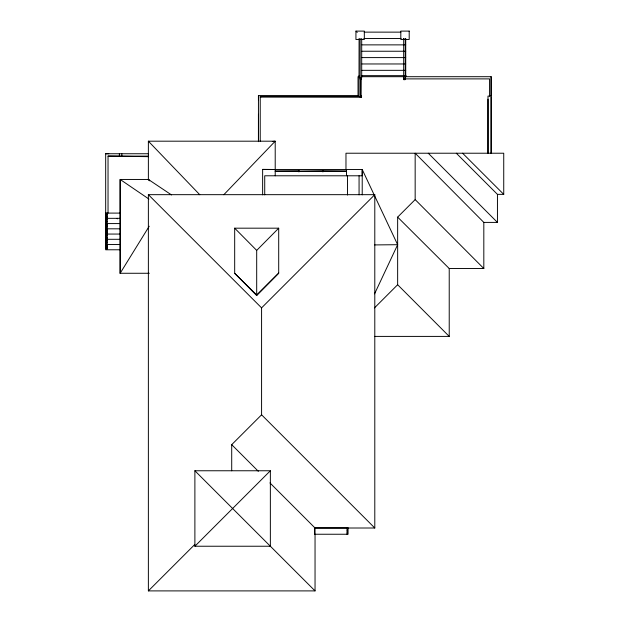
<?xml version="1.0" encoding="UTF-8"?>
<svg xmlns="http://www.w3.org/2000/svg" width="622" height="622" viewBox="0 0 622 622"><rect width="100%" height="100%" fill="white"/><g stroke="black" fill="none" stroke-linecap="round" stroke-linejoin="round"><path stroke-width="0.93" d="M105.678 242.207L105.678 213.097L120.341 213.097M106.199 213.097L106.199 246.646L107.248 246.646L107.248 213.097M258.441 141.365L258.441 114.308M258.441 99.745L258.441 95.555L359.081 95.57L359.081 75.651M359.011 76.7L359.081 38.502M360.239 96.822L360.239 96.13L361.545 96.099L361.545 97.545L360.239 97.53L360.239 96.13M361.545 96.13L361.545 96.822L260.097 96.822L260.96 96.946M362.214 194.849L362.214 170.459M403.678 78.893L403.678 78.178L405.249 78.178L405.249 38.455M404.992 78.388L404.992 79.608M405.723 75.791L405.723 38.502M487.998 99.271L487.998 153.541L487.998 96.122L491.147 95.912M491.147 153.261L491.147 97.149M491.147 95.563L491.147 76.7L361.957 76.7M374.576 293.841L397.645 244.703L362.214 169.495L262.632 169.495M149.226 226.221L120.155 273.268L149.296 273.268M223.811 194.725L275.212 141.194L148.37 141.186L148.37 180.038M256.692 295.559L256.692 250.402L278.703 228.181L234.681 228.181L234.681 273.346L256.692 295.559L278.703 273.346L278.703 228.181M278.703 272.965L256.692 294.945L234.681 273.346M231.711 470.792L231.711 444.668L261.582 414.796L261.582 307.874L374.794 194.67L374.794 528.008L315.043 528.008L269.956 482.921M397.645 217.117L415.162 199.608L415.162 153.222L483.815 222.404L483.815 268.525L449.224 268.525L397.645 217.117L397.645 284.728L449.224 336.401L374.693 336.401M374.475 307.898L397.645 284.728M315.043 528.008L315.043 590.9L148.37 590.9L194.826 544.452M194.888 546.233L270.36 470.761L194.888 470.761L194.888 546.233L270.36 546.233L270.36 470.761M272.312 141.505L275.212 141.186L275.212 175.793M374.662 244.92L397.645 244.703M355.932 31.1L364.321 31.1L364.321 39.489L355.932 39.489L355.932 31.1L357.269 32.437M364.235 32.134L400.895 32.142M363.854 38.502L401.089 38.502M403.678 38.976L404.207 38.976M361.996 44.87L405.723 44.87M361.996 51.237L405.723 51.237M361.996 57.597L405.723 57.605M361.996 63.965L405.723 63.965M361.996 70.333L405.723 70.333M361.957 75.651L406.049 75.651L406.049 76.7M359.081 76.7L358.023 76.7L358.023 95.57M360.13 77.626L361.701 77.626L361.701 38.432M405.116 78.885L489.576 78.893L489.576 96.13M403.678 38.463L403.678 79.616L405.116 79.608L405.116 78.162M403.678 79.616L405.116 79.616M260.206 96.822L361.545 96.954M120.124 249.78L105.678 249.78L105.678 153.735L108.819 153.735M105.678 153.743L148.557 153.751M108.034 213.105L108.034 156.099L148.557 156.114M275.212 171.066L298.397 171.073L275.212 171.275M346.485 171.073L323.3 171.066L346.485 171.275M149 179.455L120.155 179.455L120.155 273.268L120.155 179.455L148.953 199.063M456.299 153.222L497.444 194.359L503.734 194.359L503.734 153.222L345.972 153.222L345.972 169.697M148.37 590.9L148.37 194.67L374.794 194.67M106.953 214.349L106.432 214.87L106.953 214.341M106.432 217.871L106.953 218.4L106.432 217.871L106.953 217.879M105.678 218.338L120.349 218.338M106.432 221.93L106.953 221.401L106.432 221.93M483.815 222.404L497.444 222.404L497.444 194.359M105.678 223.578L120.124 223.578M105.678 228.818L120.124 228.818M106.432 232.519L106.953 232.519M105.678 234.059L120.124 234.059M105.678 239.299L120.124 239.299M105.678 244.539L120.124 244.539M106.199 246.918L107.248 246.918M106.199 247.68L107.248 247.688M106.199 248.473L107.248 248.473M314.429 527.954L347.099 527.954M314.429 534.244L348.063 534.251L348.063 527.643M275.212 169.495L262.632 169.363L262.632 194.849M108.034 156.099L148.635 156.674M171.548 194.95L148.386 179.463L149.715 180.854M462.589 153.222L503.734 194.359M428.263 153.222L497.444 222.404M148.37 194.67L261.582 307.874M261.582 414.796L374.794 528.008M231.711 444.668L258.348 471.313M269.956 545.813L315.043 590.9M194.888 470.761L270.36 546.233M415.162 199.608L483.815 268.525M234.681 228.181L256.692 250.402M148.37 141.194L199.779 194.725M260.229 96.954L260.229 141.241M491.147 76.685L491.147 153.541M449.224 268.525L449.224 336.401M362.214 169.495L362.214 175.793L264.723 175.785L264.723 194.849M361.436 77.618L361.436 79.064L360.13 79.064L360.13 38.432M360.892 96.099L360.892 78.465L360.76 96.099M359.065 175.793L359.065 194.849M347.527 175.692L347.527 195.059M347.278 528.482L347.278 528.887M347.278 530.574L347.278 530.978M347.278 532.673L347.278 533.077M347.014 527.658L347.014 534.251M346.485 169.495L346.485 175.793M322.911 170.412L322.911 171.929L322.748 170.412M314.514 527.658L314.514 534.251M298.949 170.412L298.949 171.929L298.785 170.412M258.441 95.555L258.441 141.66M121.85 153.751L121.85 156.114M119.377 153.751L119.377 156.114M117.511 218.338L117.511 218.866L116.99 218.338M106.953 223.695L106.953 223.166L106.432 223.695M409.198 31.1L400.809 31.1L400.809 39.489L409.198 39.489L409.198 31.1M322.351 171.073L299.345 171.275L322.351 171.066M106.953 216.114L106.432 216.635L106.953 216.106M106.953 219.644L106.432 220.165L106.953 219.636M106.953 224.939L106.432 225.459L106.953 224.931M106.953 226.773L106.432 227.302L106.953 226.766M106.953 228.468L106.432 228.989L106.953 228.461M106.953 230.233L106.432 230.754L106.953 230.226M106.953 231.998L106.432 232.519L106.953 231.99M106.953 233.763L106.432 234.284L106.953 233.755M106.953 235.528L106.432 236.049L106.953 235.52M106.953 237.293L106.432 237.814L106.953 237.285M106.953 239.058L106.432 239.579L106.953 239.05M106.953 240.823L106.432 241.344L106.953 240.815M106.953 242.588L106.432 243.109L106.953 242.58M106.953 244.353L106.432 244.874L106.953 244.345M107.248 246.141L106.199 246.141L106.199 248.971L107.248 248.971L107.248 246.141"/></g></svg>
